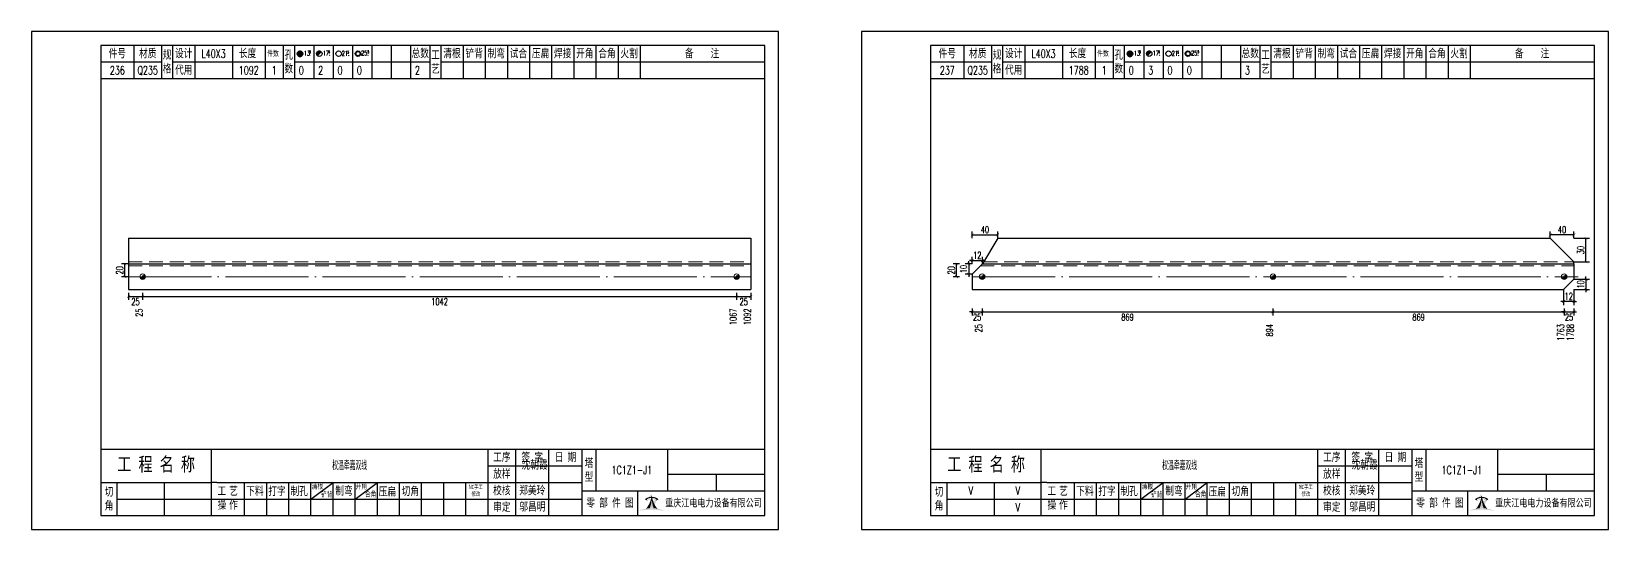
# Model space of a CAD drawing. Header units: millimetres. Extents: x -524 to 9570, y -2481 to 180.
# Drawn here: x 7500 to 8070, y -600 to -420 of the extents above; entities that cross this region are included whole.
import ezdxf
from ezdxf.enums import TextEntityAlignment as Align

# ---------------------------------------------------------------- set-up
doc = ezdxf.new("R2010")
doc.units = ezdxf.units.MM
doc.header["$LTSCALE"] = 20
doc.header["$PDMODE"] = 1
doc.linetypes.add('DASHDOT2X', pattern=[1.75, 1.5, -0.125, 0, -0.125])
doc.linetypes.add('HIDDEN', pattern=[0.375, 0.25, -0.125])
for name, color, linetype, lineweight in [('1', 7, 'Continuous', 25), ('11', 1, 'Continuous', 13), ('2', 1, 'HIDDEN', 13), ('5', 7, 'Continuous', 13), ('7', 3, 'DASHDOT2X', 13)]:
    doc.layers.add(name, color=color, linetype=linetype, lineweight=lineweight)
doc.styles.get("Standard").update_dxf_attribs({"font": 'simplex', "width": 0.7, "bigfont": 'gbhzfs.shx'})
doc.styles.add('SYMBOL_TXT', font='txt.shx', dxfattribs={"width": 0.6})
doc.styles.add('TITLE_TXT', font='simplex.shx', dxfattribs={"width": 0.75, "height": 2.5, "bigfont": 'gbhzfs.shx'})
doc.dimstyles.new('dimStyle4', dxfattribs={"dimtxt": 2.5, "dimasz": 1, "dimexe": 1.25, "dimexo": 0, "dimgap": 0.63, "dimtad": 2, "dimzin": 0, "dimdsep": 46, "dimtxsty": 'standard', "dimblk": 'ARCHTICK', "dimblk1": 'ARCHTICK', "dimblk2": 'ARCHTICK', "dimcen": 0.09, "dimadec": 0, "dimazin": 0, "dimtfac": 1, "dimtdec": 1, "dimtix": 1, "dimtmove": 2, "dimatfit": 3, "dimfxl": 0, "dimtolj": 1, "dimtzin": 0, "dimarcsym": 0})
doc.dimstyles.get("Standard").update_dxf_attribs({"dimtxt": 2.5, "dimasz": 1, "dimexe": 1.25, "dimexo": 0, "dimgap": 0.63, "dimtad": 1, "dimzin": 0, "dimdsep": 46, "dimtxsty": 'standard', "dimblk": 'ARCHTICK', "dimblk1": 'ARCHTICK', "dimblk2": 'ARCHTICK', "dimcen": 0.09, "dimadec": 0, "dimazin": 0, "dimtfac": 1, "dimtdec": 1, "dimtix": 1, "dimtmove": 2, "dimatfit": 3, "dimfxl": 0, "dimtolj": 1, "dimtzin": 0, "dimarcsym": 0})
pattern_1 = [(0, (-3, 0), (0, 0.0125), [])]

# ---------------------------------------------------------------- blocks, each defined once
blk = doc.blocks.new('M12_HOLE')
h = blk.add_hatch()
h.set_pattern_fill('LINE', scale=0.1, style=0)
h.set_pattern_definition(pattern_1)
h.paths.add_polyline_path([(-5, 0, 1), (-1, 0, 1)])
at = {"color": 7}
blk.add_circle((-3, 0), 2, dxfattribs=at)
at = {"color": 7, "attachment_point": 1, "style": 'SYMBOL_TXT'}
for s, insert, char_height, width in [('13\\f??|b0|i0|c0|p54;.', (-0.1170648347537053, 2.110404609075999), 3.5, 5.707453662650948), ('5', (3.739322910876695, 2.264550918150206), 1.8, 2.930899999712656)]:
    blk.add_mtext(s, dxfattribs=dict(at, insert=insert, char_height=char_height, width=width))
blk = doc.blocks.new('M16_HOLE')
h = blk.add_hatch()
h.set_pattern_fill('LINE', scale=0.1, style=0)
h.set_pattern_definition(pattern_1)
h.paths.add_polyline_path([(-1.585786437626905, 1.414213562373095, 0.668178637919299), (-5, 0, 0.198912367379658), (-4.414213562373095, -1.414213562373095)])
at = {"color": 7}
blk.add_circle((-3, 0), 2, dxfattribs=at)
at = {"color": 7, "attachment_point": 1, "style": 'SYMBOL_TXT'}
for s, insert, char_height, width in [('17.', (-0.443935574240129, 2.13042063441452), 3.5, 6.3164), ('5', (3.564570640825252, 2.25180437378188), 1.8, 1.822)]:
    blk.add_mtext(s, dxfattribs=dict(at, insert=insert, char_height=char_height, width=width))
blk = doc.blocks.new('M20_HOLE')
at = {"color": 7}
blk.add_circle((-3, 0), 2, dxfattribs=at)
at = {"color": 7, "attachment_point": 1, "style": 'SYMBOL_TXT'}
for s, insert, char_height, width in [('21.', (-0.6868754558352066, 2.009036737063269), 3.5, 6.0735), ('5', (3.321630759230175, 2.009036737063269), 1.8, 1.4576)]:
    blk.add_mtext(s, dxfattribs=dict(at, insert=insert, char_height=char_height, width=width))
blk = doc.blocks.new('M24_HOLE')
at = {"color": 7}
for radius in [2, 1.5]:
    blk.add_circle((-3, 0), radius, dxfattribs=at)
at = {"color": 7, "attachment_point": 1, "style": 'SYMBOL_TXT'}
for s, insert, char_height, width in [('25.', (-0.6868754558352066, 2.13042063441452), 3.5, 2.4294), ('5', (3.928980201610216, 2.25180437378188), 1.8, 1.9435)]:
    blk.add_mtext(s, dxfattribs=dict(at, insert=insert, char_height=char_height, width=width))
blk = doc.blocks.new('A$C1E394B87')
for p, q in [((270, 180), (0, 180)), ((0, 180), (0, 0)), ((270, 0), (270, 180)), ((0, 0), (270, 0))]:
    blk.add_line(p, q)
blk = doc.blocks.new('JgCard')
h = blk.add_hatch(color=256)
edge = h.paths.add_edge_path()
edge.add_arc((223.8016524729837, -21.84717885384339), 29.00860721842082, 79.81716678233735, 89.27812697573944)
edge.add_arc((224.5325955616654, -21.84717885384339), 29.00860721842082, 90.72187302426055, 100.1828332176626)
edge.add_arc((224.0279874541857, -3.830853464385541), 11.50536553551401, 89.30709440376557, 113.6959925615352, ccw=False)
edge.add_arc((224.3062605804644, -3.830853464385541), 11.50536553551401, 66.30400743846491, 90.69290559623443, ccw=False)
edge = h.paths.add_edge_path()
edge.add_arc((233.0302112674253, 13.18449056462987), 8.873034629199061, 191.5208225546964, 219.6965150385776)
edge.add_arc((215.3040367672247, 13.18449056462987), 8.873034629199061, 320.3034849614224, 348.4791774453036)
edge.add_arc((214.0326012329333, 11.43447699248611), 10.13453382683302, 338.1301204334909, 359.9154198731663)
edge.add_arc((234.3016468017167, 11.43447699248611), 10.13453382683302, 180.0845801266699, 201.8698795665091)
edge.add_line((225.937925765641, 10.90576856469295), (225.6552856147136, 10.35609493506945))
edge.add_arc((224.1679533083088, 7.853493107532699), 3.957321353349253, 91.41975307934291, 127.4827228769255)
edge.add_arc((215.3040367672247, 13.18449056462987), 8.873034629199061, 351.0860103832611, 357.2867084751834)
edge.add_line((222.396322269009, 10.90576856469295), (222.6789624199364, 10.35609493506945))
edge.add_line((222.6789624199364, 10.35609493506945), (221.7697188924139, 10.86032854938844))
edge.add_line((225.6552856147136, 10.35609493506945), (226.5654915637542, 10.86086227359522))
edge.add_arc((224.2330238305049, 7.883670059543192), 3.536460377387214, 93.80567765797379, 121.2894356209631)
edge.add_arc((224.1012242041452, 7.883670059543192), 3.536460377387214, 58.7105643790368, 86.1943223420262)
edge.add_arc((224.1679533083088, 7.853493107532699), 3.957321353349253, 52.53023982105776, 88.60436076552203)
edge.add_arc((233.0302112674253, 13.18449056462987), 8.873034629199061, 182.7132915248167, 188.9137221835162)
edge.add_line((224.1671240173246, 11.44943760304955), (224.1671240173246, 11.41951638194644))
blk.add_hatch(color=256).paths.add_polyline_path([(224.1671240173246, 11.41951638190653, 0.09534363958971465), (224.8964730213393, 7.65936347788454, -0.02857973389665951), (226.2029576453306, 7.517096850535836, -0.1235627947319866), (224.3359488967444, 11.41233217421416, -0.1204986991669159), (225.937925765641, 10.90576856469295), (225.6552856147136, 10.35609493506945), (226.5654915637542, 10.86086227359522, 0.5402417223769541), (226.575360567148, 10.99431825130466, 0.158715983985349), (224.2643381876442, 11.80964050730302, -0.02706108524003999), (224.1671240173246, 12.76445731824299, -0.02706225299216489), (224.0699034296731, 11.80959959181416, 0.1586661026302013), (221.7598355252794, 10.99377351487396, 0.5401762534625951), (221.7697205382283, 10.86032763670437, -5.881062471050359e-06), (221.7697188924139, 10.86032854938844), (222.6789624199364, 10.35609493506945), (222.396322269009, 10.90576856469295, -0.1204986991669226), (223.9982991379056, 11.41233217421416, -0.1235627947319868), (222.1312903893195, 7.517096850535836, -0.0285797338966575), (223.4377750133108, 7.65936347788454, 0.09534363958971454)])
for p, q in [((265, 175), (25, 175)), ((25, 175), (25, 5)), ((37, 175), (37, 163)), ((47, 175), (47, 163)), ((51, 175), (51, 163)), ((59, 175), (59, 163)), ((72.61005959575064, 175), (72.61005959575061, 163)), ((84.43573710762382, 175), (84.43573710762382, 163)), ((91, 175), (91, 163)), ((95, 175), (95, 163)), ((102, 175), (102, 163)), ((109, 175), (109, 163)), ((116, 175), (116, 163)), ((123, 175), (123, 163)), ((130, 175), (130, 163)), ((137, 175), (137, 163)), ((144, 175), (144, 163)), ((148, 175), (148, 163)), ((156, 175), (156, 163)), ((164, 175), (164, 163)), ((172, 175), (172, 163)), ((180, 175), (180, 163)), ((188, 175), (188, 163)), ((196, 175), (196, 163)), ((204, 175), (204, 163)), ((212, 175), (212, 163)), ((220, 175), (220, 163)), ((265, 5), (265, 175)), ((25, 169), (47, 169)), ((51, 168.9999999999999), (91, 168.9999999999999)), ((95, 168.9999999999999), (144, 168.9999999999999)), ((148, 169), (265, 169)), ((25, 163), (265, 163)), ((25, 29), (265, 29)), ((65, 17), (65, 29)), ((165, 5), (165, 29)), ((175, 5), (175, 29)), ((187, 5), (187, 29)), ((199, 5), (199, 29)), ((204, 29), (204, 14)), ((230, 14), (230, 29)), ((165, 23), (199, 23)), ((230, 20), (265, 20)), ((247.5, 20), (247.5, 14)), ((25, 17), (65, 17)), ((31, 5), (31, 17)), ((48, 17), (48, 5)), ((65, 5), (65, 17)), ((67, 17), (65, 17)), ((67, 17), (165, 17)), ((77, 5), (77, 17)), ((85, 5), (85, 17)), ((93, 5), (93, 17)), ((101, 5), (101, 17)), ((101, 11), (109, 17)), ((109, 5), (109, 17)), ((117, 5), (117, 17)), ((117, 11), (125, 17)), ((125, 5), (125, 17)), ((133, 5), (133, 17)), ((141, 5), (141, 17)), ((149, 5), (149, 17)), ((157, 5), (157, 17)), ((165, 17), (199, 17)), ((199, 14), (265, 14)), ((219.0802760739607, 14), (219.0802760739607, 5)), ((31, 11), (65, 11)), ((65, 11), (165, 11)), ((165, 11), (199, 11)), ((25, 5), (265, 5))]:
    blk.add_line(p, q)
blk.add_lwpolyline([(96.0334779468642, 171.9855941999696, -1), (98.0334779468642, 171.9855941999696, -1)], format="xyb", close=True)
for p in [(65.8050297978753, 166), (145, 96)]:
    blk.add_point(p)
blk.add_blockref('A$C1E394B87', (0, 0))
at = {"xscale": 0.5, "yscale": 0.5, "zscale": 0.5}
for name, p in [('M12_HOLE', (98.5334779468642, 171.9855941999696)), ('M16_HOLE', (105.5, 171.9999999999999)), ('M20_HOLE', (112.5, 171.9999999999999)), ('M24_HOLE', (119.5, 171.9999999999999))]:
    blk.add_blockref(name, p, dxfattribs=at)
at = {"attachment_point": 5, "style": 'TITLE_TXT'}
for s, insert, char_height, width in [('{\\fSimHei|b0|i0|c134|p2;件号}', (31, 172), 3, 15), ('{\\fSimHei|b0|i0|c134|p2;材质}', (42, 172), 3, 8), ('{\\fSimHei|b0|i0|c134|p2;规格}', (49, 169), 3, 4), ('{\\fSimHei|b0|i0|c134|p2;设计}', (55, 171.9999999999999), 3, 8.000000000000014), ('{\\fSimHei|b0|i0|c134|p2;长度}', (78.11684221050325, 172.0531705390044), 3, 8), ('{\\fSimHei|b0|i0|c134|p2;件数}', (87.3041250533895, 171.9999999999999), 2, 8.8244), ('{\\fSimHei|b0|i0|c134|p2;孔数}', (93, 169), 3, 4), ('{\\fSimHei|b0|i0|c134|p2;总数}', (140.5, 171.9999999999999), 3, 7), ('{\\fSimHei|b0|i0|c134|p2;工\\P艺}', (146, 169), 3, 4), ('{\\fSimHei|b0|i0|c134|p2;清根}', (152, 172), 3, 8), ('{\\fSimHei|b0|i0|c134|p2;铲背}', (160, 172), 3, 8), ('{\\fSimHei|b0|i0|c134|p2;制弯}', (168, 172), 3, 8.000000000000028), ('{\\fSimHei|b0|i0|c134|p2;试合}', (176, 172), 3, 8), ('{\\fSimHei|b0|i0|c134|p2;压扁}', (184, 172), 3, 8), ('{\\fSimHei|b0|i0|c134|p2;焊接}', (192, 172), 3, 8), ('{\\fSimHei|b0|i0|c134|p2;开角}', (200, 172), 3, 8.000000000000057), ('{\\fSimHei|b0|i0|c134|p2;合角}', (208, 172), 3, 8), ('{\\fSimHei|b0|i0|c134|p2;火割}', (216, 172), 3, 8), ('{\\fSimHei|b0|i0|c134|p2;备    注}', (242.3967818627186, 171.9765054582008), 3, 22), ('{\\fSimHei|b0|i0|c134|p2;代用}', (55, 166), 3, 8), ('{\\fSimHei|b0|i0|c134|p2;工 程 名 称}', (45.04268864723963, 23.33842704880232), 5, 47.33333333333334), ('{\\fSimHei|b0|i0|c134|p2;工序}', (170, 26), 3, 10), ('{\\fSimHei|b0|i0|c134|p2;签 字}', (181, 26), 3, 12), ('{\\fSimHei|b0|i0|c134|p2;^I沈朝霞}', (181.0520504248258, 23.27747906449889), 3, 12), ('{\\fSimHei|b0|i0|c134|p2;日 期}', (193, 26), 3, 12), ('{\\fSimHei|b0|i0|c134|p2;塔\\P型}', (201.5, 21.5), 3, 5.000000000000028), ('{\\fSimHei|b0|i0|c134|p2;放样}', (170, 20), 3, 10), ('{\\fSimHei|b0|i0|c134|p2;切\\P角}', (28, 11), 3, 6.000000000000004), ('{\\fSimHei|b0|i0|c134|p2;工\\P操}', (68.78408056366106, 11.29930144135182), 3, 6.000000000000004), ('{\\fSimHei|b0|i0|c134|p2;艺\\P作}', (73.01340619218274, 11.29930144135182), 3, 6.000000000000004), ('{\\fSimHei|b0|i0|c134|p2;下料}', (80.74376492044746, 13.75191016783555), 3, 8), ('{\\fSimHei|b0|i0|c134|p2;打字}', (88.74376492044746, 13.75191016783555), 3, 8), ('{\\fSimHei|b0|i0|c134|p2;制孔}', (96.74376492044746, 13.75191016783555), 3, 8.000000000000028), ('{\\fSimHei|b0|i0|c134|p2;清根}', (103.3080888185272, 15.56254542211099), 2, 8), ('{\\fSimHei|b0|i0|c134|p2;铲背}', (106.6982872637203, 12.58010217278223), 2, 8), ('{\\fSimHei|b0|i0|c134|p2;制弯}', (112.9524832210667, 13.86807755023182), 3, 8.000000000000028), ('{\\fSimHei|b0|i0|c134|p2;开角}', (119.2123351337376, 15.54156681030855), 2, 8.000000000000057), ('{\\fSimHei|b0|i0|c134|p2;合角}', (122.601153766583, 12.67610618408509), 2, 8), ('{\\fSimHei|b0|i0|c134|p2;压扁}', (128.5896913500159, 13.56672241423536), 3, 8), ('{\\fSimHei|b0|i0|c134|p2;切角}', (136.8970089545677, 13.6938446517654), 3, 8), ('{\\fSimHei|b0|i0|c134|p2;NC手工修改}', (160.6311373906198, 14.05820252967675), 1.5, 6.204069777279955), ('{\\fSimHei|b0|i0|c134|p2;校核}', (170, 14), 3, 10.00000000000003), ('{\\fSimHei|b0|i0|c134|p2;郑美玲}', (181, 14), 3, 12), ('{\\fSimHei|b0|i0|c134|p2;零 部 件 图}', (209.0827348158753, 9.5), 3, 30.76131175444226), ('{\\fSimHei|b0|i0|c134|p2;重庆江电电力设备有限公司}', (246.5086378857131, 9.475432444103376), 2.772000000000001, 63.29400000000002), ('{\\fSimHei|b0|i0|c134|p2;审定}', (170, 8), 3, 10), ('{\\fSimHei|b0|i0|c134|p2;邬昌明}', (181.0428184060297, 8.12303372435349), 3, 12)]:
    blk.add_mtext(s, dxfattribs=dict(at, insert=insert, char_height=char_height, width=width))
blk = doc.blocks.new('M16')
for p, q in [((-0.7071067811865476, -0.7071067811865476), (0.7071067811865475, 0.7071067811865475)), ((-0.4, 4.898425415289509e-17), (0.4, 0)), ((2.449212707644755e-17, 0.4), (0, -0.4))]:
    blk.add_line(p, q)
blk.add_circle((0, 0), 1)
for centre, radius, end in [((0, 0), 0.8, 45.00000000000001), ((0, 0), 0.6, 45.00000000000001), ((0, 0), 0.4, 45.00000000000001), ((-5.551115123125783e-17, -5.551115123125783e-17), 0.2, 45)]:
    blk.add_arc(centre, radius, 225, end)
blk = doc.blocks.new('_ArchTick')
at = {"color": 0, "linetype": 'ByBlock', "const_width": 0.15}
blk.add_lwpolyline([(-0.5, -0.5), (0.5, 0.5)], dxfattribs=at)
blk = doc.blocks.new('*D581')
at = {"layer": '11', "color": 0, "lineweight": -2}
for p, q in [((7535, -514.5), (7535, -517)), ((7535, -515.75), (7540.151158666189, -515.75)), ((7540.151158666189, -514.5), (7540.151158666189, -517))]:
    blk.add_line(p, q, dxfattribs=at)
at = {"layer": 'Defpoints', "color": 0}
for p in [(7535, -514.5), (7540.151158666189, -514.5), (7540.151158666189, -515.75)]:
    blk.add_point(p, dxfattribs=at)
at = {"layer": '11', "color": 0, "lineweight": -2, "rotation": 180}
blk.add_blockref('_ArchTick', (7535, -515.75), dxfattribs=at)
at = {"layer": '11', "color": 0, "lineweight": -2}
blk.add_blockref('_ArchTick', (7540.151158666189, -515.75), dxfattribs=at)
at = {"layer": '11', "color": 0, "insert": (7537.575579333095, -517.63), "char_height": 2.5, "attachment_point": 5}
blk.add_mtext('\\A1;25', dxfattribs=at)
blk = doc.blocks.new('*D582')
at = {"layer": '11', "color": 0, "lineweight": -2}
for p, q in [((7540.151158666189, -514.5), (7540.151158666189, -517)), ((7540.151158666189, -515.75), (7754.851451872924, -515.75)), ((7754.851451872924, -514.5), (7754.851451872924, -517))]:
    blk.add_line(p, q, dxfattribs=at)
at = {"layer": 'Defpoints', "color": 0}
for p in [(7540.151158666189, -514.5), (7754.851451872924, -514.5), (7754.851451872924, -515.75)]:
    blk.add_point(p, dxfattribs=at)
at = {"layer": '11', "color": 0, "lineweight": -2, "rotation": 180}
blk.add_blockref('_ArchTick', (7540.151158666189, -515.75), dxfattribs=at)
at = {"layer": '11', "color": 0, "lineweight": -2}
blk.add_blockref('_ArchTick', (7754.851451872924, -515.75), dxfattribs=at)
at = {"layer": '11', "color": 0, "insert": (7647.501305269557, -517.63), "char_height": 2.5, "attachment_point": 5}
blk.add_mtext('\\A1;1042', dxfattribs=at)
blk = doc.blocks.new('*D583')
at = {"layer": '11', "color": 0, "lineweight": -2}
for p, q in [((7754.851451872924, -514.5), (7754.851451872924, -517)), ((7754.851451872924, -515.75), (7760, -515.75)), ((7760, -514.5), (7760, -517))]:
    blk.add_line(p, q, dxfattribs=at)
at = {"layer": 'Defpoints', "color": 0}
for p in [(7754.851451872924, -514.5), (7760, -514.5), (7760, -515.75)]:
    blk.add_point(p, dxfattribs=at)
at = {"layer": '11', "color": 0, "lineweight": -2, "rotation": 180}
blk.add_blockref('_ArchTick', (7754.851451872924, -515.75), dxfattribs=at)
at = {"layer": '11', "color": 0, "lineweight": -2}
blk.add_blockref('_ArchTick', (7760, -515.75), dxfattribs=at)
at = {"layer": '11', "color": 0, "insert": (7757.425725936462, -517.63), "char_height": 2.5, "attachment_point": 5}
blk.add_mtext('\\A1;25', dxfattribs=at)
blk = doc.blocks.new('*D585')
at = {"layer": '11', "color": 0, "lineweight": -2}
for p, q in [((7840, -521.375), (7839, -521.375)), ((7840, -520.125), (7840, -522.625)), ((7840, -521.375), (7843.6, -521.375)), ((7843.6, -520.125), (7843.6, -522.625)), ((7843.6, -521.375), (7844.6, -521.375))]:
    blk.add_line(p, q, dxfattribs=at)
at = {"layer": 'Defpoints', "color": 0}
for p in [(7840, -520.125), (7843.6, -520.125), (7843.6, -521.375)]:
    blk.add_point(p, dxfattribs=at)
at = {"layer": '11', "color": 0, "lineweight": -2}
blk.add_blockref('_ArchTick', (7840, -521.375), dxfattribs=at)
at = {"layer": '11', "color": 0, "lineweight": -2, "rotation": 180}
blk.add_blockref('_ArchTick', (7843.6, -521.375), dxfattribs=at)
at = {"layer": '11', "color": 0, "insert": (7841.8, -523.255), "char_height": 2.5, "attachment_point": 5}
blk.add_mtext('\\A1;25', dxfattribs=at)
blk = doc.blocks.new('*D586')
at = {"layer": '11', "color": 0, "lineweight": -2}
for p, q in [((7843.6, -520.125), (7843.6, -522.625)), ((7843.6, -521.375), (7948.73347768362, -521.375)), ((7948.73347768362, -520.125), (7948.73347768362, -522.625))]:
    blk.add_line(p, q, dxfattribs=at)
at = {"layer": 'Defpoints', "color": 0}
for p in [(7843.6, -520.125), (7948.73347768362, -520.125), (7948.73347768362, -521.375)]:
    blk.add_point(p, dxfattribs=at)
at = {"layer": '11', "color": 0, "lineweight": -2, "rotation": 180}
blk.add_blockref('_ArchTick', (7843.6, -521.375), dxfattribs=at)
at = {"layer": '11', "color": 0, "lineweight": -2}
blk.add_blockref('_ArchTick', (7948.73347768362, -521.375), dxfattribs=at)
at = {"layer": '11', "color": 0, "insert": (7896.16673884181, -523.255), "char_height": 2.5, "attachment_point": 5}
blk.add_mtext('\\A1;869', dxfattribs=at)
blk = doc.blocks.new('*D587')
at = {"layer": '11', "color": 0, "lineweight": -2}
for p, q in [((7948.73347768362, -520.125), (7948.73347768362, -522.625)), ((7948.73347768362, -521.375), (8054, -521.375)), ((8054, -520.125), (8054, -522.625))]:
    blk.add_line(p, q, dxfattribs=at)
at = {"layer": 'Defpoints', "color": 0}
for p in [(7948.73347768362, -520.125), (8054, -520.125), (8054, -521.375)]:
    blk.add_point(p, dxfattribs=at)
at = {"layer": '11', "color": 0, "lineweight": -2, "rotation": 180}
blk.add_blockref('_ArchTick', (7948.73347768362, -521.375), dxfattribs=at)
at = {"layer": '11', "color": 0, "lineweight": -2}
blk.add_blockref('_ArchTick', (8054, -521.375), dxfattribs=at)
at = {"layer": '11', "color": 0, "insert": (8001.36673884181, -523.255), "char_height": 2.5, "attachment_point": 5}
blk.add_mtext('\\A1;869', dxfattribs=at)
blk = doc.blocks.new('*D588')
at = {"layer": '11', "color": 0, "lineweight": -2}
for p, q in [((8054, -521.375), (8053, -521.375)), ((8054, -520.125), (8054, -522.625)), ((8054, -521.375), (8057.5, -521.375)), ((8057.5, -520.125), (8057.5, -522.625)), ((8057.5, -521.375), (8058.5, -521.375))]:
    blk.add_line(p, q, dxfattribs=at)
at = {"layer": 'Defpoints', "color": 0}
for p in [(8054, -520.125), (8057.5, -520.125), (8057.5, -521.375)]:
    blk.add_point(p, dxfattribs=at)
at = {"layer": '11', "color": 0, "lineweight": -2}
blk.add_blockref('_ArchTick', (8054, -521.375), dxfattribs=at)
at = {"layer": '11', "color": 0, "lineweight": -2, "rotation": 180}
blk.add_blockref('_ArchTick', (8057.5, -521.375), dxfattribs=at)
at = {"layer": '11', "color": 0, "insert": (8055.75, -523.255), "char_height": 2.5, "attachment_point": 5}
blk.add_mtext('\\A1;25', dxfattribs=at)
blk = doc.blocks.new('*D590')
at = {"layer": '11', "color": 0, "lineweight": -2}
for p, q in [((7840, -504), (7840, -501.5)), ((7843.700000000001, -504), (7843.700000000001, -501.5)), ((7840, -502.75), (7839, -502.75)), ((7840, -502.75), (7843.700000000001, -502.75)), ((7843.700000000001, -502.75), (7844.700000000001, -502.75))]:
    blk.add_line(p, q, dxfattribs=at)
at = {"layer": 'Defpoints', "color": 0}
for p in [(7840, -504), (7843.700000000001, -502.75), (7843.700000000001, -504)]:
    blk.add_point(p, dxfattribs=at)
at = {"layer": '11', "color": 0, "lineweight": -2}
blk.add_blockref('_ArchTick', (7840, -502.75), dxfattribs=at)
at = {"layer": '11', "color": 0, "lineweight": -2, "rotation": 180}
blk.add_blockref('_ArchTick', (7843.700000000001, -502.75), dxfattribs=at)
at = {"layer": '11', "color": 0, "insert": (7841.85, -500.87), "char_height": 2.5, "attachment_point": 5}
blk.add_mtext('\\A1;12', dxfattribs=at)
blk = doc.blocks.new('*D591')
at = {"layer": '11', "color": 0, "lineweight": -2}
for p, q in [((7840, -504), (7837.5, -504)), ((7838.75, -504), (7838.75, -503)), ((7838.75, -504), (7838.75, -507.7)), ((7840, -507.7), (7837.5, -507.7)), ((7838.75, -507.7), (7838.75, -508.7))]:
    blk.add_line(p, q, dxfattribs=at)
at = {"layer": 'Defpoints', "color": 0}
for p in [(7840, -504), (7838.75, -507.7), (7840, -507.7)]:
    blk.add_point(p, dxfattribs=at)
at = {"layer": '11', "color": 0, "lineweight": -2}
for p, rotation in [((7838.75, -504), 270), ((7838.75, -507.7), 90)]:
    blk.add_blockref('_ArchTick', p, dxfattribs=dict(at, rotation=rotation))
at = {"layer": '11', "color": 0, "insert": (7836.87, -505.8499999999987), "char_height": 2.5, "attachment_point": 5, "rotation": 90}
blk.add_mtext('\\A1;10', dxfattribs=at)
blk = doc.blocks.new('*D592')
at = {"layer": '11', "color": 0, "lineweight": -2}
for p, q in [((8057.5, -509.55), (8063.125, -509.55)), ((8061.875, -509.55), (8061.875, -508.55)), ((8061.875, -509.55), (8061.875, -513.25)), ((8057.5, -513.25), (8063.125, -513.25)), ((8061.875, -513.25), (8061.875, -514.25))]:
    blk.add_line(p, q, dxfattribs=at)
at = {"layer": 'Defpoints', "color": 0}
for p in [(8057.5, -509.55), (8057.5, -513.25), (8061.875, -513.25)]:
    blk.add_point(p, dxfattribs=at)
at = {"layer": '11', "color": 0, "lineweight": -2}
for p, rotation in [((8061.875, -509.55), 270), ((8061.875, -513.25), 90)]:
    blk.add_blockref('_ArchTick', p, dxfattribs=dict(at, rotation=rotation))
at = {"layer": '11', "color": 0, "insert": (8059.995, -511.3999999999987), "char_height": 2.5, "attachment_point": 5, "rotation": 90}
blk.add_mtext('\\A1;10', dxfattribs=at)
blk = doc.blocks.new('*D593')
at = {"layer": '11', "color": 0, "lineweight": -2}
for p, q in [((8053.799999999999, -517.625), (8052.799999999999, -517.625)), ((8053.799999999999, -513.25), (8053.799999999999, -518.875)), ((8057.5, -517.625), (8053.799999999999, -517.625)), ((8057.5, -513.25), (8057.5, -518.875)), ((8057.5, -517.625), (8058.5, -517.625))]:
    blk.add_line(p, q, dxfattribs=at)
at = {"layer": 'Defpoints', "color": 0}
for p in [(8053.799999999999, -513.25), (8053.799999999999, -517.625), (8057.5, -513.25)]:
    blk.add_point(p, dxfattribs=at)
at = {"layer": '11', "color": 0, "lineweight": -2}
blk.add_blockref('_ArchTick', (8053.799999999999, -517.625), dxfattribs=at)
at = {"layer": '11', "color": 0, "lineweight": -2, "rotation": 180}
blk.add_blockref('_ArchTick', (8057.5, -517.625), dxfattribs=at)
at = {"layer": '11', "color": 0, "insert": (8055.65, -515.745), "char_height": 2.5, "attachment_point": 5}
blk.add_mtext('\\A1;12', dxfattribs=at)
blk = doc.blocks.new('*D595')
at = {"layer": '11', "color": 0, "lineweight": -2}
for p, q in [((8048.94375, -494.75), (8048.94375, -492.25)), ((8057.5, -493.5), (8048.94375, -493.5)), ((8057.5, -494.75), (8057.5, -492.25))]:
    blk.add_line(p, q, dxfattribs=at)
at = {"layer": 'Defpoints', "color": 0}
for p in [(8048.94375, -493.5), (8048.94375, -494.75), (8057.5, -494.75)]:
    blk.add_point(p, dxfattribs=at)
at = {"layer": '11', "color": 0, "lineweight": -2, "rotation": 180}
blk.add_blockref('_ArchTick', (8048.94375, -493.5), dxfattribs=at)
at = {"layer": '11', "color": 0, "lineweight": -2}
blk.add_blockref('_ArchTick', (8057.5, -493.5), dxfattribs=at)
at = {"layer": '11', "color": 0, "insert": (8053.221875, -491.62), "char_height": 2.5, "attachment_point": 5}
blk.add_mtext('\\A1;40', dxfattribs=at)

msp = doc.modelspace()

# ---------------------------------------------------------------- linework, layer by layer
at = {"layer": '1'}
for p, q in [((7535, -494.75), (7535, -513.25)), ((7535, -494.75), (7760, -494.75)), ((7760, -494.75), (7760, -513.25)), ((7849.25, -494.75), (7843.700000000001, -504)), ((7849.25, -494.75), (8048.94375, -494.75)), ((8048.94375, -494.75), (8057.5, -503.30625)), ((7535, -504), (7760, -504)), ((7843.700000000001, -504), (7840, -507.7)), ((7843.700000000001, -504), (8057.5, -504)), ((8057.5, -504), (8057.5, -503.30625)), ((8057.5, -504), (8057.5, -509.55)), ((7840, -507.7), (7840, -513.25)), ((8053.799999999999, -513.25), (8057.5, -509.55)), ((7535, -513.25), (7760, -513.25)), ((7840, -513.25), (8053.799999999999, -513.25))]:
    msp.add_line(p, q, dxfattribs=at)
at = {"layer": '2'}
for p, q in [((7535, -503.30625), (7760, -503.30625)), ((7535, -504.69375), (7760, -504.69375)), ((7843.00625, -504.69375), (8057.5, -504.69375)), ((7844.116249999999, -503.30625), (8057.5, -503.30625))]:
    msp.add_line(p, q, dxfattribs=at)
at = {"layer": '7'}
for p, q in [((7535, -508.625), (7759.851451872924, -508.625)), ((7840, -508.625), (8059, -508.625))]:
    msp.add_line(p, q, dxfattribs=at)

# ---------------------------------------------------------------- block references
at = {"layer": '1'}
for p in [(7500, -600), (7800, -600)]:
    msp.add_blockref('JgCard', p, dxfattribs=at)
at = {"layer": '5'}
for p in [(7540.151158666189, -508.625), (7754.851451872924, -508.625), (7843.6, -508.625), (7948.73347768362, -508.625), (8054, -508.625)]:
    msp.add_blockref('M16', p, dxfattribs=at)

# ---------------------------------------------------------------- texts
at = {"layer": '1', "width": 0.7}
for s, p in [('L40X3', (7565.805029797875, -428)), ('L40X3', (7865.805029797875, -428)), ('236', (7531, -434)), ('Q235', (7542, -434)), ('1092', (7578.522898351686, -434)), ('1', (7587.717868553811, -434)), ('0', (7597.5, -434)), ('2', (7604.5, -434)), ('0', (7611.5, -434)), ('0', (7618.5, -434)), ('2', (7639.5, -434)), ('237', (7831, -434)), ('Q235', (7842, -434)), ('1788', (7878.522898351686, -434)), ('1', (7887.717868553811, -434)), ('0', (7897.5, -434)), ('3', (7904.5, -434)), ('0', (7911.5, -434)), ('0', (7918.5, -434)), ('3', (7939.5, -434)), ('权温牵嘉双线', (7615, -577)), ('权温牵嘉双线', (7915, -577)), ('1C1Z1-J1', (7717, -578.5)), ('1C1Z1-J1', (8017, -578.5)), ('V', (7839.5, -586)), ('V', (7856.5, -586)), ('V', (7856.5, -592))]:
    msp.add_text(s, height=3, dxfattribs=at).set_placement(p, align=Align.MIDDLE_CENTER)
for s, p in [('25', (7540.151158666189, -520.125)), ('1067', (7754.851451872924, -520.125)), ('1092', (7760, -520.125)), ('25', (7843.6, -525.75)), ('894', (7948.73347768362, -525.75)), ('1763', (8054, -525.75)), ('1788', (8057.5, -525.75))]:
    msp.add_text(s, height=2.5, rotation=90, dxfattribs=at).set_placement(p, align=Align.RIGHT)

# ---------------------------------------------------------------- dimensions: what is measured, and where the dimension line sits
at = {"layer": '1'}
for base, p1, p2 in [((7533.75, -504), (7534.75, -508.625), (7534.75, -504)), ((7834.375, -504), (7835.375, -508.625), (7835.375, -504))]:
    msp.add_linear_dim(base=base, p1=p1, p2=p2, angle=90, text='20', dimstyle='standard', override={"dimtxt": 2.5}, dxfattribs=at).render()
at = {"layer": '11'}
msp.add_linear_dim(base=(7849.25, -493.5), p1=(7840, -494.75), p2=(7849.25, -494.75), text='40', dimstyle='standard', override={"dimtxt": 2.5}, dxfattribs=at).render()
for base, p1, p2, text, dimstyle, picture, middle in [((8048.94375, -493.5), (8057.5, -494.75), (8048.94375, -494.75), '40', 'standard', '*D595', (8053.221875, -491.62)), ((7843.700000000001, -502.75), (7840, -504), (7843.700000000001, -504), '12', 'standard', '*D590', (7841.85, -500.87)), ((7540.151158666189, -515.75), (7535, -514.5), (7540.151158666189, -514.5), '25', 'dimStyle4', '*D581', (7537.575579333095, -517.63)), ((7754.851451872924, -515.75), (7540.151158666189, -514.5), (7754.851451872924, -514.5), '1042', 'dimStyle4', '*D582', (7647.501305269557, -517.63)), ((7760, -515.75), (7754.851451872924, -514.5), (7760, -514.5), '25', 'dimStyle4', '*D583', (7757.425725936462, -517.63)), ((8053.799999999999, -517.625), (8057.5, -513.25), (8053.799999999999, -513.25), '12', 'standard', '*D593', (8055.65, -515.745)), ((7843.6, -521.375), (7840, -520.125), (7843.6, -520.125), '25', 'dimStyle4', '*D585', (7841.8, -523.255)), ((7948.73347768362, -521.375), (7843.6, -520.125), (7948.73347768362, -520.125), '869', 'dimStyle4', '*D586', (7896.16673884181, -523.255)), ((8054, -521.375), (7948.73347768362, -520.125), (8054, -520.125), '869', 'dimStyle4', '*D587', (8001.36673884181, -523.255)), ((8057.5, -521.375), (8054, -520.125), (8057.5, -520.125), '25', 'dimStyle4', '*D588', (8055.75, -523.255))]:
    dim = msp.add_linear_dim(base=base, p1=p1, p2=p2, text=text, dimstyle=dimstyle, override={"dimtxt": 2.5}, dxfattribs=at)
    dim.commit()
    dim.dimension.update_dxf_attribs({"geometry": picture, "text_midpoint": middle})
msp.add_linear_dim(base=(8061.875, -494.75), p1=(8057.5, -503.30625), p2=(8057.5, -494.75), angle=90, text='30', dimstyle='standard', override={"dimtxt": 2.5}, dxfattribs=at).render()
for base, p1, p2, picture, middle in [((7838.75, -507.7), (7840, -504), (7840, -507.7), '*D591', (7836.87, -505.8499999999987)), ((8061.875, -513.25), (8057.5, -509.55), (8057.5, -513.25), '*D592', (8059.995, -511.3999999999987))]:
    dim = msp.add_linear_dim(base=base, p1=p1, p2=p2, angle=90, text='10', dimstyle='standard', override={"dimtxt": 2.5}, dxfattribs=at)
    dim.commit()
    dim.dimension.update_dxf_attribs({"geometry": picture, "text_midpoint": middle})

doc.saveas('drawing.dxf')
